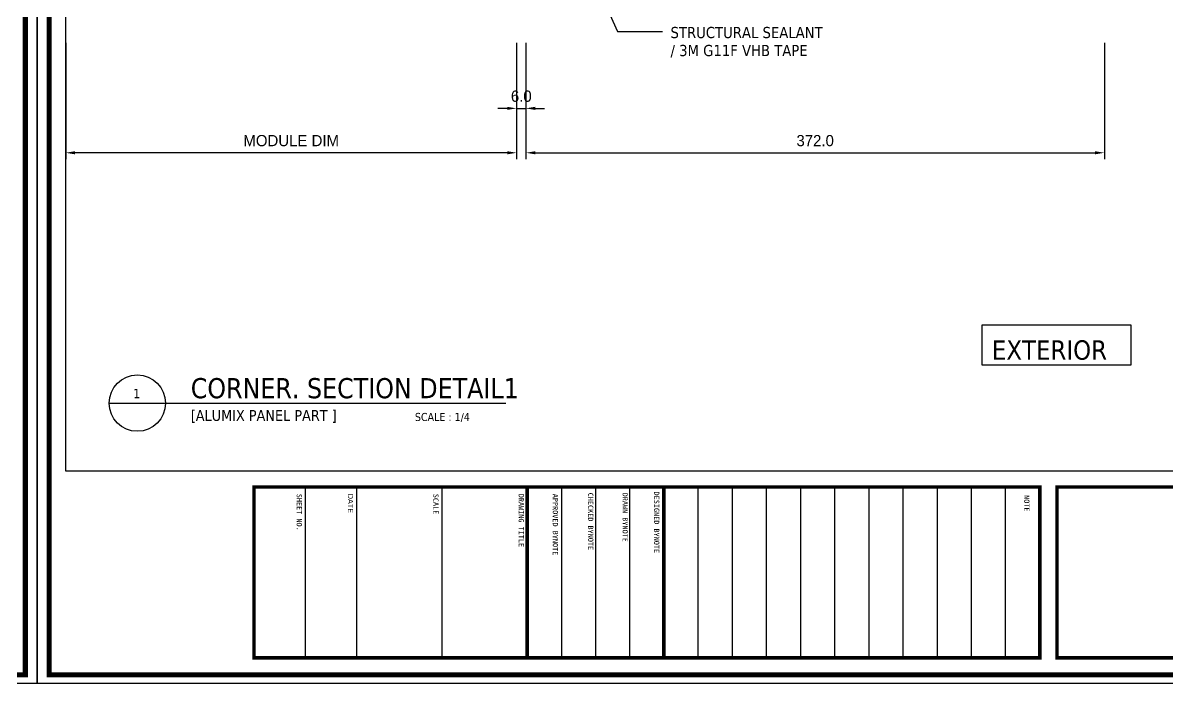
# Model space of a CAD drawing. Header units: millimetres. Extents: x 7297 to 60227, y -7497 to 19324.
# Drawn here: x 16785 to 17521, y 2468 to 2893 of the extents above; entities that cross this region are included whole.
import ezdxf

# ---------------------------------------------------------------- set-up
doc = ezdxf.new("R2010")
doc.units = ezdxf.units.MM
for name, color, linetype in [('NS_COL_WHITE', 7, 'Continuous'), ('NS_DIM', 1, 'Continuous'), ('NS_FORM', 7, 'Continuous'), ('NS_TEXT', 2, 'Continuous')]:
    doc.layers.add(name, color=color, linetype=linetype)
doc.styles.add('Expo M', font='Expo M.ttf')
doc.dimstyles.new('DS2', dxfattribs={"dimscale": 2, "dimtxt": 1.8, "dimasz": 1.5, "dimexe": 1, "dimexo": 1, "dimgap": 0.5, "dimtad": 1, "dimtoh": 1, "dimdec": 1, "dimzin": 1, "dimdsep": 46, "dimtxsty": 'Expo M', "dimcen": 2, "dimadec": 1, "dimazin": 0, "dimtfac": 1, "dimtdec": 4, "dimtix": 1, "dimtmove": 1, "dimatfit": 3, "dimfxl": 1, "dimtolj": 1, "dimtzin": 1, "dimarcsym": 0})
doc.dimstyles.new('N-SPACE', dxfattribs={"dimscale": 4, "dimtxt": 1.8, "dimasz": 1.5, "dimexe": 1, "dimexo": 1, "dimgap": 1, "dimtad": 1, "dimtoh": 1, "dimdec": 1, "dimzin": 1, "dimdsep": 46, "dimtxsty": 'Expo M', "dimcen": 2, "dimclrd": 1, "dimclre": 1, "dimclrt": 2, "dimadec": 1, "dimazin": 0, "dimtfac": 1, "dimtdec": 1, "dimtix": 1, "dimtmove": 1, "dimatfit": 3, "dimfxl": 1, "dimtolj": 1, "dimtzin": 1, "dimarcsym": 0})

# ---------------------------------------------------------------- blocks, each defined once
blk = doc.blocks.new('*D820')
at = {"layer": 'NS_DIM', "color": 1, "lineweight": -2, "transparency": 16777216}
for p, q in [((16812.58, 2879.85), (16812.58, 2805.22)), ((17102.56, 2879.85), (17102.56, 2805.22)), ((17096.56, 2809.22), (16818.58, 2809.22))]:
    blk.add_line(p, q, dxfattribs=at)
at = {"layer": 'NS_DIM', "color": 1, "transparency": 16777216}
for points in [[(16818.58, 2810.22), (16818.58, 2808.22), (16812.58, 2809.22)], [(17096.56, 2810.22), (17096.56, 2808.22), (17102.56, 2809.22)]]:
    blk.add_solid(points, dxfattribs=at)
at = {"layer": 'NS_DIM', "color": 2, "transparency": 16777216, "insert": (16957.57, 2817), "char_height": 7.2, "attachment_point": 5, "style": 'Expo M'}
blk.add_mtext('\\A1;MODULE DIM', dxfattribs=at)
blk = doc.blocks.new('*D819')
at = {"layer": 'NS_DIM', "color": 1, "lineweight": -2, "transparency": 16777216}
for p, q in [((17102.56, 2879.85), (17102.56, 2833.79)), ((17108.56, 2879.85), (17108.56, 2833.79)), ((17096.56, 2837.79), (17090.56, 2837.79)), ((17102.56, 2837.79), (17108.56, 2837.79)), ((17114.56, 2837.79), (17120.56, 2837.79))]:
    blk.add_line(p, q, dxfattribs=at)
at = {"layer": 'NS_DIM', "color": 1, "transparency": 16777216}
for points in [[(17096.56, 2838.79), (17096.56, 2836.79), (17102.56, 2837.79)], [(17114.56, 2838.79), (17114.56, 2836.79), (17108.56, 2837.79)]]:
    blk.add_solid(points, dxfattribs=at)
at = {"layer": 'NS_DIM', "color": 2, "transparency": 16777216, "insert": (17105.56, 2845.57), "char_height": 7.2, "attachment_point": 5, "style": 'Expo M'}
blk.add_mtext('\\A1;6.0', dxfattribs=at)
blk = doc.blocks.new('*D817')
at = {"layer": 'NS_DIM', "color": 1, "lineweight": -2, "transparency": 16777216}
for p, q in [((17108.56, 2879.85), (17108.56, 2805.22)), ((17480.56, 2879.85), (17480.56, 2805.22)), ((17114.56, 2809.22), (17474.56, 2809.22))]:
    blk.add_line(p, q, dxfattribs=at)
at = {"layer": 'NS_DIM', "color": 1, "transparency": 16777216}
for points in [[(17114.56, 2810.22), (17114.56, 2808.22), (17108.56, 2809.22)], [(17474.56, 2810.22), (17474.56, 2808.22), (17480.56, 2809.22)]]:
    blk.add_solid(points, dxfattribs=at)
at = {"layer": 'NS_DIM', "color": 2, "transparency": 16777216, "insert": (17294.56, 2817), "char_height": 7.2, "attachment_point": 5, "style": 'Expo M'}
blk.add_mtext('\\A1;372.0', dxfattribs=at)
blk = doc.blocks.new('AL-TEMPLATE')
at = {"color": 8}
for p, q in [((2716.82, 1392.97), (2800.02, 1392.97)), ((2716.82, 1376.33), (2800.02, 1376.33)), ((2716.82, 1359.69), (2800.02, 1359.69)), ((2716.82, 1343.05), (2800.02, 1343.05)), ((2716.82, 1326.41), (2800.02, 1326.41)), ((2716.82, 1309.77), (2800.02, 1309.77)), ((2716.82, 1293.13), (2800.02, 1293.13)), ((2716.82, 1276.49), (2800.02, 1276.49)), ((2716.82, 1259.85), (2800.02, 1259.85)), ((2716.82, 1243.21), (2800.02, 1243.21)), ((2716.82, 1209.93), (2800.02, 1209.93)), ((2716.82, 1193.29), (2800.02, 1193.29)), ((2716.82, 1176.65), (2800.02, 1176.65)), ((2716.82, 1118.41), (2800.02, 1118.41)), ((2716.82, 1076.81), (2800.02, 1076.81)), ((2716.82, 1051.85), (2800.02, 1051.85))]:
    blk.add_line(p, q, dxfattribs=at)
at = {"color": 7, "ltscale": 2}
blk.add_lwpolyline([(1972.34, 1515.25), (1972.34, 921.25), (2812.34, 921.25), (2812.34, 1515.25)], close=True, dxfattribs=at)
at = {"color": 8}
for points, const_width in [([(1976.34, 1509.45), (2808.34, 1509.45), (2808.34, 927.05), (1976.34, 927.05)], 2.5), ([(2716.82, 1501.32), (2800.02, 1501.32), (2800.02, 1418.12), (2716.82, 1418.12)], 1.66), ([(2716.82, 1409.8), (2800.02, 1409.8), (2800.02, 1026.89), (2716.82, 1026.89)], 1.66)]:
    blk.add_lwpolyline(points, close=True, dxfattribs=dict(at, const_width=const_width))
at = {"color": 9}
blk.add_lwpolyline([(1984.07, 1501.32), (2709.08, 1501.32), (2709.08, 935.18), (1984.07, 935.18)], close=True, dxfattribs=at)
at = {"color": 8, "const_width": 1.66}
for points in [[(2716.82, 1226.57), (2800.02, 1226.57)], [(2716.82, 1160.01), (2800.02, 1160.01)]]:
    blk.add_lwpolyline(points, dxfattribs=at)
at = {"color": 8, "attachment_point": 1}
for s, insert, char_height, width in [('NOTE', (2720.76, 1404.73), 2.556, 438.9676), ('DESIGNED BYNOTE', (2719.01, 1224.39), 2.5559, 438.9676), ('DRAWN BYNOTE', (2719.56, 1209.04), 2.5559, 438.9676), ('CHECKED BYNOTE', (2719.56, 1192.25), 2.5559, 438.9676), ('APPROVED BYNOTE', (2720.1, 1175.04), 2.5559, 438.9676), ('DRAWING TITLE', (2720.1, 1158.4), 2.5559, 438.9675), ('SCALE', (2720.1, 1116.8), 2.556, 438.9675), ('{\\fﾱﾼﾸﾲ|b0|i0|c129|p49;DATE}', (2720.1, 1075.2), 2.5559, 438.9675), ('SHEET NO.', (2720.1, 1050.24), 2.556, 438.9675)]:
    blk.add_mtext(s, dxfattribs=dict(at, insert=insert, char_height=char_height, width=width))

msp = doc.modelspace()

# ---------------------------------------------------------------- linework, layer by layer
at = {"layer": 'NS_COL_WHITE'}
msp.add_line((16840.47, 2648.24), (17095.61, 2648.24), dxfattribs=at)
msp.add_circle((16858.61, 2648.24), 18.14, dxfattribs=at)
at = {"layer": 'NS_TEXT'}
msp.add_lwpolyline([(17401.89, 2698.56), (17497.64, 2698.56), (17497.64, 2672.57), (17401.89, 2672.57)], close=True, dxfattribs=at)

# ---------------------------------------------------------------- block references
at = {"layer": 'NS_FORM', "xscale": 1.32, "yscale": 1.32, "zscale": 1.32, "rotation": 270}
for p in [(14794.06, 6180.47), (15578.14, 6180.47)]:
    msp.add_blockref('AL-TEMPLATE', p, dxfattribs=at)

# ---------------------------------------------------------------- texts
at = {"layer": 'NS_TEXT', "line_spacing_factor": 0.963855}
for s, insert, char_height, width, attachment_point in [('\\pxql;{\\fTahoma|b0|i0|c0|p34;STRUCTURAL SEALANT\\P/ 3M G11F VHB TAPE}', (17310.89, 2870.48), 7.2, 109.3471, 9), ('\\fTahoma;EXTERIOR', (17408.22, 2675.9), 12.48, 90.2586, 7), ('{\\fTahoma|b0|i0|c0|p34;CORNER. SECTION DETAIL\\fTahoma|b0|i0|c129|p34;1}', (16892.96, 2651.12), 12.96, 226.0057, 7), ('\\fTahoma;1', (16856, 2651.42), 6, 8.9419, 7), ('\\fTahoma;[ALUMIX PANEL PART ]', (16892.96, 2635.54), 7, 105.1355, 7), ('\\fTahoma;SCALE : 1/4', (17037.12, 2636.08), 5.184, 42.074, 7)]:
    msp.add_mtext(s, dxfattribs=dict(at, insert=insert, char_height=char_height, width=width, attachment_point=attachment_point))

# ---------------------------------------------------------------- dimensions: what is measured, and where the dimension line sits
at = {"layer": 'NS_DIM'}
dim = msp.add_linear_dim(base=(16812.58, 2809.22), p1=(17102.56, 2883.85), p2=(16812.58, 2883.85), text='MODULE DIM', dimstyle='N-SPACE', dxfattribs=at)
dim.commit()
dim.dimension.update_dxf_attribs({"geometry": '*D820', "text_midpoint": (16957.57, 2817)})
for base, p1, p2, picture, middle in [((17108.56, 2837.79), (17102.56, 2883.85), (17108.56, 2883.85), '*D819', (17105.56, 2845.57)), ((17480.56, 2809.22), (17108.56, 2883.85), (17480.56, 2883.85), '*D817', (17294.56, 2817))]:
    dim = msp.add_linear_dim(base=base, p1=p1, p2=p2, dimstyle='N-SPACE', dxfattribs=at)
    dim.commit()
    dim.dimension.update_dxf_attribs({"geometry": picture, "text_midpoint": middle})

# ---------------------------------------------------------------- leaders
msp.add_leader([(17120.56, 2990.61), (17167.45, 2887.17), (17196.44, 2887.17)], dimstyle='DS2', override={"dimgap": 0.5, "dimtad": 0}, dxfattribs=at)

doc.saveas('drawing.dxf')
